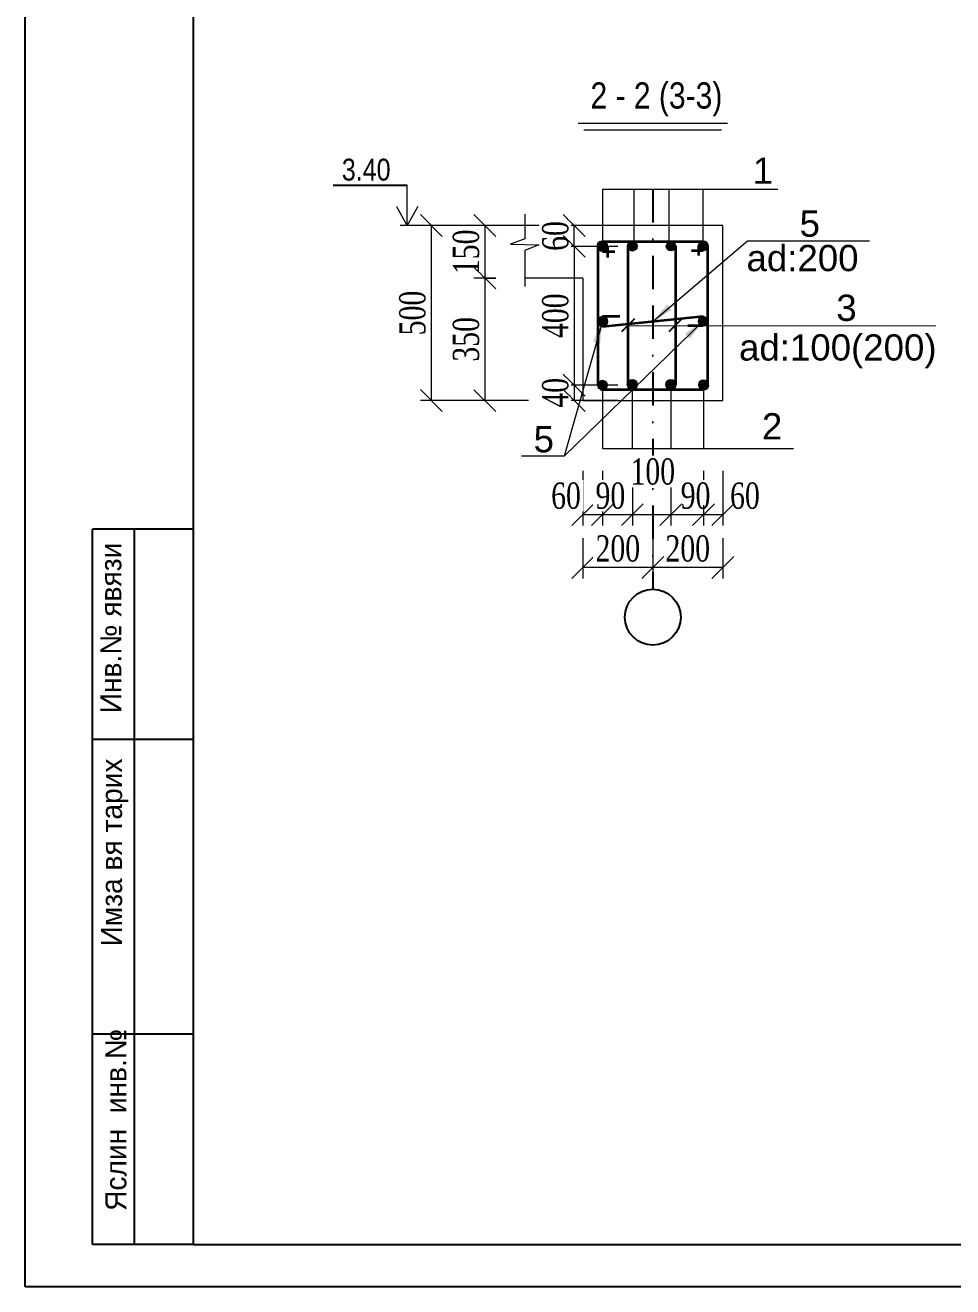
# Model space of a CAD drawing. Header units: millimetres. Extents: x -149347 to 251215, y -2929184 to -2541447.
# Drawn here: x 67574 to 78185, y -2766052 to -2751626 of the extents above; entities that cross this region are included whole.
import ezdxf

# ---------------------------------------------------------------- set-up
doc = ezdxf.new("R2010")
doc.units = ezdxf.units.MM
doc.linetypes.add('DASHDOTX2', pattern=[50.8, 25.4, -12.7, 0, -12.7])
doc.layers.add('APS_MADEIRA', color=35, linetype='Continuous', lineweight=15)
doc.styles.add('400', font='times.ttf', dxfattribs={"width": 0.75, "height": 300})
doc.styles.add('Arial', font='arial.ttf')
doc.styles.add('CP_ATTR', font='A3TI(LA).TTF')
doc.styles.add('style1', font='A3TI(LA).TTF', dxfattribs={"height": 400})
doc.styles.add('style6', font='ARIALN.TTF', dxfattribs={"height": 300})
doc.styles.add('Times New  Roman', font='times.ttf')
doc.styles.add('yazitipi', font='ARIALN.TTF')
doc.dimstyles.new('DIM_100', dxfattribs={"dimscale": 100, "dimtxt": 250, "dimasz": 2.5, "dimexe": 1.25, "dimexo": 0.625, "dimtad": 1, "dimdec": 0, "dimtxsty": 'style1', "dimblk": 'OBLIQUE', "dimcen": 2.5, "dimdle": 1.25, "dimclrd": 251, "dimclre": 251, "dimaunit": 1, "dimadec": 3, "dimazin": 0, "dimtfac": 1, "dimtdec": 0, "dimtmove": 1, "dimatfit": 3, "dimfxl": 1.25, "dimlwd": 5, "dimlwe": 5, "dimarcsym": 0})
doc.dimstyles.new('sevda', dxfattribs={"dimscale": 100, "dimtxt": 2.8, "dimasz": 2.5, "dimexe": 1.25, "dimexo": 0.625, "dimtad": 1, "dimtxsty": 'yazitipi', "dimblk": 'OBLIQUE', "dimcen": 2.5, "dimclrd": 253, "dimclre": 253, "dimclrt": 73, "dimaunit": 1, "dimadec": 3, "dimazin": 0, "dimtfac": 1, "dimtmove": 1, "dimatfit": 3, "dimfxl": 1, "dimlwd": 9, "dimlwe": 9, "dimarcsym": 0})
doc.dimstyles.new('tebriz', dxfattribs={"dimtxt": 280, "dimasz": 150, "dimexe": 150, "dimexo": 0.625, "dimgap": 65, "dimtad": 1, "dimdec": 0, "dimdsep": 32, "dimtxsty": 'Times New  Roman', "dimblk": 'OBLIQUE', "dimcen": 0, "dimdle": 150, "dimclrd": 7, "dimclre": 256, "dimclrt": 256, "dimadec": 0, "dimazin": 0, "dimtfac": 1, "dimtdec": 0, "dimtmove": 0, "dimatfit": 3, "dimldrblk": 'OBLIQUE', "dimfxl": 1, "dimtolj": 1, "dimlwd": 15, "dimlwe": 9, "dimarcsym": 0})

# ---------------------------------------------------------------- blocks, each defined once
blk = doc.blocks.new('mekteb')
at = {"color": 0, "lineweight": 25}
for p, q in [((99643, -1849866), (99643, -1821466)), ((139843, -1849866), (99643, -1849866))]:
    blk.add_line(p, q, dxfattribs=at)
at = {"color": 0, "lineweight": 25, "ltscale": 15}
for q in [(101643, -1821966), (139343, -1849366)]:
    blk.add_line((101643, -1849366), q, dxfattribs=at)
at = {"lineweight": 25, "ltscale": 0.25}
for p, q in [((100443, -1849366), (100443, -1840866)), ((100943, -1849367), (100943, -1840866))]:
    blk.add_line(p, q, dxfattribs=at)
at = {"lineweight": 25}
for p, q in [((101643, -1840866), (100443, -1840866)), ((101645, -1843366), (100445, -1843366)), ((101645, -1846866), (100445, -1846866)), ((101643, -1849366), (100443, -1849366))]:
    blk.add_line(p, q, dxfattribs=at)
at = {"lineweight": 25, "char_height": 250.01, "width": 5960.07, "attachment_point": 1, "rotation": 90, "style": 'CP_ATTR'}
for s, insert in [('\\pt3143;Инв.№ явязи', (100535, -1843053)), ('\\pt3143;Имза вя тарих', (100544, -1845823)), ('\\pt3143;Яслин  инв.№', (100595, -1848965))]:
    blk.add_mtext(s, dxfattribs=dict(at, insert=insert))
blk = doc.blocks.new('_Oblique')
at = {"color": 0, "linetype": 'ByBlock', "lineweight": -2}
blk.add_line((-0.5, -0.5), (0.5, 0.5), dxfattribs=at)
blk = doc.blocks.new('*D778')
at = {"color": 251, "lineweight": 5, "ltscale": 50, "transparency": 16777216}
for p, q in [((74000, -2754155), (73729, -2754155)), ((74354, -2755741), (73729, -2755741))]:
    blk.add_line(p, q, dxfattribs=at)
at = {"color": 251, "linetype": 'ByBlock', "lineweight": 5, "ltscale": 50, "transparency": 16777216}
blk.add_line((73854, -2754154), (73854, -2755742), dxfattribs=at)
at = {"layer": 'Defpoints', "color": 0, "lineweight": 15, "ltscale": 50, "transparency": 16777216}
for p in [(74063, -2754155), (73854, -2755741), (75086, -2755741)]:
    blk.add_point(p, dxfattribs=at)
at = {"color": 251, "lineweight": 5, "ltscale": 50, "transparency": 16777216, "xscale": 250, "yscale": 250, "zscale": 250}
for p, rotation in [((73854, -2754155), 90), ((73854, -2755741), 270)]:
    blk.add_blockref('_Oblique', p, dxfattribs=dict(at, rotation=rotation))
at = {"color": 0, "lineweight": 15, "ltscale": 50, "transparency": 16777216, "insert": (73639, -2754948), "char_height": 300, "attachment_point": 5, "rotation": 90, "style": '400', "bg_fill": 3, "box_fill_scale": 1.1, "bg_fill_color": 9, "bg_fill_true_color": 13158600, "bg_fill_transparency": 0}
blk.add_mtext('400', dxfattribs=at)
blk = doc.blocks.new('*D779')
at = {"color": 251, "lineweight": 5, "ltscale": 50, "transparency": 16777216}
for p, q in [((74354, -2753917), (73729, -2753917)), ((74354, -2754155), (73729, -2754155))]:
    blk.add_line(p, q, dxfattribs=at)
at = {"color": 251, "linetype": 'ByBlock', "lineweight": 5, "ltscale": 50, "transparency": 16777216}
blk.add_line((73854, -2754156), (73854, -2753916), dxfattribs=at)
at = {"layer": 'Defpoints', "color": 0, "lineweight": 15, "ltscale": 50, "transparency": 16777216}
for p in [(75046, -2753917), (75096, -2754155)]:
    blk.add_point(p, dxfattribs=at)
at = {"color": 0, "lineweight": 15, "ltscale": 50, "transparency": 16777216, "insert": (73639, -2754036), "char_height": 300, "attachment_point": 5, "rotation": 90, "style": '400', "bg_fill": 3, "box_fill_scale": 1.1, "bg_fill_color": 9, "bg_fill_true_color": 13158600, "bg_fill_transparency": 0}
blk.add_mtext('60', dxfattribs=at)
at = {"layer": 'Defpoints', "color": 0, "lineweight": 15, "ltscale": 50, "transparency": 16777216}
blk.add_point((73854, -2753917), dxfattribs=at)
at = {"color": 251, "lineweight": 5, "ltscale": 50, "transparency": 16777216, "xscale": 250, "yscale": 250, "zscale": 250}
for p, rotation in [((73854, -2753917), 90), ((73854, -2754155), 270)]:
    blk.add_blockref('_Oblique', p, dxfattribs=dict(at, rotation=rotation))
blk = doc.blocks.new('*D780')
at = {"color": 251, "lineweight": 5, "ltscale": 50, "transparency": 16777216}
for p, q in [((73938, -2755741), (73729, -2755741)), ((74354, -2755917), (73729, -2755917))]:
    blk.add_line(p, q, dxfattribs=at)
at = {"color": 251, "linetype": 'ByBlock', "lineweight": 5, "ltscale": 50, "transparency": 16777216}
blk.add_line((73854, -2755739), (73854, -2755918), dxfattribs=at)
at = {"layer": 'Defpoints', "color": 0, "lineweight": 15, "ltscale": 50, "transparency": 16777216}
for p in [(74000, -2755741), (75553, -2755917)]:
    blk.add_point(p, dxfattribs=at)
at = {"color": 0, "lineweight": 15, "ltscale": 50, "transparency": 16777216, "insert": (73639, -2755829), "char_height": 300, "attachment_point": 5, "rotation": 90, "style": '400', "bg_fill": 3, "box_fill_scale": 1.1, "bg_fill_color": 9, "bg_fill_true_color": 13158600, "bg_fill_transparency": 0}
blk.add_mtext('40', dxfattribs=at)
at = {"layer": 'Defpoints', "color": 0, "lineweight": 15, "ltscale": 50, "transparency": 16777216}
blk.add_point((73854, -2755917), dxfattribs=at)
at = {"color": 251, "lineweight": 5, "ltscale": 50, "transparency": 16777216, "xscale": 250, "yscale": 250, "zscale": 250}
for p, rotation in [((73854, -2755741), 90), ((73854, -2755917), 270)]:
    blk.add_blockref('_Oblique', p, dxfattribs=dict(at, rotation=rotation))
blk = doc.blocks.new('*D781')
at = {"color": 251, "lineweight": 5, "ltscale": 50, "transparency": 16777216}
for p, q in [((73224, -2753917), (72707, -2753917)), ((72953, -2754517), (72707, -2754517))]:
    blk.add_line(p, q, dxfattribs=at)
at = {"color": 251, "linetype": 'ByBlock', "lineweight": 5, "ltscale": 50, "transparency": 16777216}
blk.add_line((72832, -2753916), (72832, -2754518), dxfattribs=at)
at = {"layer": 'Defpoints', "color": 0, "lineweight": 15, "ltscale": 50, "transparency": 16777216}
for p in [(73286, -2753917), (73015, -2754517)]:
    blk.add_point(p, dxfattribs=at)
at = {"color": 251, "lineweight": 5, "ltscale": 50, "transparency": 16777216, "xscale": 250, "yscale": 250, "zscale": 250}
for p, rotation in [((72832, -2753917), 90), ((72832, -2754517), 270)]:
    blk.add_blockref('_Oblique', p, dxfattribs=dict(at, rotation=rotation))
at = {"color": 0, "lineweight": 15, "ltscale": 50, "transparency": 16777216, "insert": (72617, -2754217), "char_height": 300, "attachment_point": 5, "rotation": 90, "style": '400', "bg_fill": 3, "box_fill_scale": 1.1, "bg_fill_color": 9, "bg_fill_true_color": 13158600, "bg_fill_transparency": 0}
blk.add_mtext('1{\\fTimes New Roman|b0|i0|c238|p18;5}0', dxfattribs=at)
at = {"layer": 'Defpoints', "color": 0, "lineweight": 15, "ltscale": 50, "transparency": 16777216}
blk.add_point((72832, -2754517), dxfattribs=at)
blk = doc.blocks.new('*D782')
at = {"color": 251, "linetype": 'ByBlock', "lineweight": 5, "ltscale": 50, "transparency": 16777216}
blk.add_line((72832, -2754516), (72832, -2755920), dxfattribs=at)
at = {"color": 251, "lineweight": 5, "ltscale": 50, "transparency": 16777216}
for p, q in [((72832, -2754517), (72957, -2754517)), ((73332, -2755919), (72707, -2755919))]:
    blk.add_line(p, q, dxfattribs=at)
at = {"layer": 'Defpoints', "color": 0, "lineweight": 15, "ltscale": 50, "transparency": 16777216}
for p in [(72832, -2754517), (72832, -2755919), (74436, -2755919)]:
    blk.add_point(p, dxfattribs=at)
at = {"color": 251, "lineweight": 5, "ltscale": 50, "transparency": 16777216, "xscale": 250, "yscale": 250, "zscale": 250}
for p, rotation in [((72832, -2754517), 90), ((72832, -2755919), 270)]:
    blk.add_blockref('_Oblique', p, dxfattribs=dict(at, rotation=rotation))
at = {"color": 0, "lineweight": 15, "ltscale": 50, "transparency": 16777216, "insert": (72617, -2755218), "char_height": 300, "attachment_point": 5, "rotation": 90, "style": '400', "bg_fill": 3, "box_fill_scale": 1.1, "bg_fill_color": 9, "bg_fill_true_color": 13158600, "bg_fill_transparency": 0}
blk.add_mtext('3{\\fTimes New Roman|b0|i0|c238|p18;5}0', dxfattribs=at)
blk = doc.blocks.new('*D783')
at = {"color": 251, "lineweight": 5, "ltscale": 50, "transparency": 16777216}
for p, q in [((72219, -2753917), (72094, -2753917)), ((72719, -2755917), (72094, -2755917))]:
    blk.add_line(p, q, dxfattribs=at)
at = {"color": 251, "linetype": 'ByBlock', "lineweight": 5, "ltscale": 50, "transparency": 16777216}
blk.add_line((72219, -2753916), (72219, -2755919), dxfattribs=at)
at = {"layer": 'Defpoints', "color": 0, "lineweight": 15, "ltscale": 50, "transparency": 16777216}
for p in [(72273, -2753917), (72219, -2755917), (72882, -2755917)]:
    blk.add_point(p, dxfattribs=at)
at = {"color": 251, "lineweight": 5, "ltscale": 50, "transparency": 16777216, "xscale": 250, "yscale": 250, "zscale": 250}
for p, rotation in [((72219, -2753917), 90), ((72219, -2755917), 270)]:
    blk.add_blockref('_Oblique', p, dxfattribs=dict(at, rotation=rotation))
at = {"color": 0, "lineweight": 15, "ltscale": 50, "transparency": 16777216, "insert": (72004, -2754917), "char_height": 300, "attachment_point": 5, "rotation": 90, "style": '400', "bg_fill": 3, "box_fill_scale": 1.1, "bg_fill_color": 9, "bg_fill_true_color": 13158600, "bg_fill_transparency": 0}
blk.add_mtext('500', dxfattribs=at)
blk = doc.blocks.new('*D784')
at = {"color": 251, "lineweight": 5, "ltscale": 50, "transparency": 16777216}
for p, q in [((73953, -2756722), (73953, -2757347)), ((74177, -2756722), (74177, -2757347))]:
    blk.add_line(p, q, dxfattribs=at)
at = {"color": 251, "linetype": 'ByBlock', "lineweight": 5, "ltscale": 50, "transparency": 16777216}
blk.add_line((73952, -2757222), (74179, -2757222), dxfattribs=at)
at = {"layer": 'Defpoints', "color": 0, "lineweight": 15, "ltscale": 50, "transparency": 16777216}
for p in [(74177, -2755966), (73953, -2756143), (74177, -2757222)]:
    blk.add_point(p, dxfattribs=at)
at = {"color": 251, "lineweight": 5, "ltscale": 50, "transparency": 16777216, "xscale": 250, "yscale": 250, "zscale": 250}
blk.add_blockref('_Oblique', (74177, -2757222), dxfattribs=at)
at = {"color": 0, "lineweight": 15, "ltscale": 50, "transparency": 16777216, "insert": (73760, -2757007), "char_height": 300, "attachment_point": 5, "style": '400', "bg_fill": 3, "box_fill_scale": 1.1, "bg_fill_color": 9, "bg_fill_true_color": 13158600, "bg_fill_transparency": 0}
blk.add_mtext('60', dxfattribs=at)
at = {"color": 251, "lineweight": 5, "ltscale": 50, "transparency": 16777216, "xscale": 250, "yscale": 250, "zscale": 250, "rotation": 180}
blk.add_blockref('_Oblique', (73953, -2757222), dxfattribs=at)
blk = doc.blocks.new('*D785')
at = {"color": 251, "lineweight": 5, "ltscale": 50, "transparency": 16777216}
for p, q in [((74519, -2756722), (74519, -2757347)), ((74177, -2757135), (74177, -2757347))]:
    blk.add_line(p, q, dxfattribs=at)
at = {"color": 251, "linetype": 'ByBlock', "lineweight": 5, "ltscale": 50, "transparency": 16777216}
blk.add_line((74176, -2757222), (74520, -2757222), dxfattribs=at)
at = {"layer": 'Defpoints', "color": 0, "lineweight": 15, "ltscale": 50, "transparency": 16777216}
blk.add_point((74519, -2755959), dxfattribs=at)
at = {"color": 0, "lineweight": 15, "ltscale": 50, "transparency": 16777216, "insert": (74268, -2757007), "char_height": 300, "attachment_point": 5, "style": '400', "bg_fill": 3, "box_fill_scale": 1.1, "bg_fill_color": 9, "bg_fill_true_color": 13158600, "bg_fill_transparency": 0}
blk.add_mtext('90', dxfattribs=at)
at = {"layer": 'Defpoints', "color": 0, "lineweight": 15, "ltscale": 50, "transparency": 16777216}
for p in [(74177, -2757072), (74519, -2757222)]:
    blk.add_point(p, dxfattribs=at)
at = {"color": 251, "lineweight": 5, "ltscale": 50, "transparency": 16777216, "xscale": 250, "yscale": 250, "zscale": 250, "rotation": 180}
blk.add_blockref('_Oblique', (74177, -2757222), dxfattribs=at)
at = {"color": 251, "lineweight": 5, "ltscale": 50, "transparency": 16777216, "xscale": 250, "yscale": 250, "zscale": 250}
blk.add_blockref('_Oblique', (74519, -2757222), dxfattribs=at)
blk = doc.blocks.new('*D786')
at = {"color": 251, "lineweight": 5, "ltscale": 50, "transparency": 16777216}
for p, q in [((74960, -2756722), (74960, -2757347)), ((74519, -2756988), (74519, -2757347))]:
    blk.add_line(p, q, dxfattribs=at)
at = {"color": 251, "linetype": 'ByBlock', "lineweight": 5, "ltscale": 50, "transparency": 16777216}
blk.add_line((74517, -2757222), (74961, -2757222), dxfattribs=at)
at = {"layer": 'Defpoints', "color": 0, "lineweight": 15, "ltscale": 50, "transparency": 16777216}
for p in [(74960, -2755843), (74960, -2757222)]:
    blk.add_point(p, dxfattribs=at)
at = {"color": 251, "lineweight": 5, "ltscale": 50, "transparency": 16777216, "xscale": 250, "yscale": 250, "zscale": 250, "rotation": 180}
blk.add_blockref('_Oblique', (74519, -2757222), dxfattribs=at)
at = {"color": 251, "lineweight": 5, "ltscale": 50, "transparency": 16777216, "xscale": 250, "yscale": 250, "zscale": 250}
blk.add_blockref('_Oblique', (74960, -2757222), dxfattribs=at)
at = {"color": 0, "lineweight": 15, "ltscale": 50, "transparency": 16777216, "insert": (74753, -2756731), "char_height": 300, "attachment_point": 5, "style": '400', "bg_fill": 3, "box_fill_scale": 1.1, "bg_fill_color": 9, "bg_fill_true_color": 13158600, "bg_fill_transparency": 0}
blk.add_mtext('100', dxfattribs=at)
at = {"layer": 'Defpoints', "color": 0, "lineweight": 15, "ltscale": 50, "transparency": 16777216}
blk.add_point((74519, -2756925), dxfattribs=at)
blk = doc.blocks.new('*D787')
at = {"color": 251, "lineweight": 5, "ltscale": 50, "transparency": 16777216}
for p, q in [((75333, -2756722), (75333, -2757347)), ((74960, -2757053), (74960, -2757347))]:
    blk.add_line(p, q, dxfattribs=at)
at = {"color": 251, "linetype": 'ByBlock', "lineweight": 5, "ltscale": 50, "transparency": 16777216}
blk.add_line((74959, -2757222), (75334, -2757222), dxfattribs=at)
at = {"layer": 'Defpoints', "color": 0, "lineweight": 15, "ltscale": 50, "transparency": 16777216}
for p in [(75333, -2755962), (74960, -2756990)]:
    blk.add_point(p, dxfattribs=at)
at = {"color": 0, "lineweight": 15, "ltscale": 50, "transparency": 16777216, "insert": (75242, -2757007), "char_height": 300, "attachment_point": 5, "style": '400', "bg_fill": 3, "box_fill_scale": 1.1, "bg_fill_color": 9, "bg_fill_true_color": 13158600, "bg_fill_transparency": 0}
blk.add_mtext('90', dxfattribs=at)
at = {"layer": 'Defpoints', "color": 0, "lineweight": 15, "ltscale": 50, "transparency": 16777216}
blk.add_point((75333, -2757222), dxfattribs=at)
at = {"color": 251, "lineweight": 5, "ltscale": 50, "transparency": 16777216, "xscale": 250, "yscale": 250, "zscale": 250, "rotation": 180}
blk.add_blockref('_Oblique', (74960, -2757222), dxfattribs=at)
at = {"color": 251, "lineweight": 5, "ltscale": 50, "transparency": 16777216, "xscale": 250, "yscale": 250, "zscale": 250}
blk.add_blockref('_Oblique', (75333, -2757222), dxfattribs=at)
blk = doc.blocks.new('*D788')
at = {"color": 251, "lineweight": 5, "ltscale": 50, "transparency": 16777216}
for p, q in [((75553, -2756722), (75553, -2757347)), ((75333, -2757114), (75333, -2757347))]:
    blk.add_line(p, q, dxfattribs=at)
at = {"color": 251, "linetype": 'ByBlock', "lineweight": 5, "ltscale": 50, "transparency": 16777216}
blk.add_line((75331, -2757222), (75554, -2757222), dxfattribs=at)
at = {"layer": 'Defpoints', "color": 0, "lineweight": 15, "ltscale": 50, "transparency": 16777216}
for p in [(75553, -2756143), (75333, -2757051)]:
    blk.add_point(p, dxfattribs=at)
at = {"color": 251, "lineweight": 5, "ltscale": 50, "transparency": 16777216, "xscale": 250, "yscale": 250, "zscale": 250, "rotation": 180}
blk.add_blockref('_Oblique', (75333, -2757222), dxfattribs=at)
at = {"color": 0, "lineweight": 15, "ltscale": 50, "transparency": 16777216, "insert": (75807, -2757007), "char_height": 300, "attachment_point": 5, "style": '400', "bg_fill": 3, "box_fill_scale": 1.1, "bg_fill_color": 9, "bg_fill_true_color": 13158600, "bg_fill_transparency": 0}
blk.add_mtext('60', dxfattribs=at)
at = {"layer": 'Defpoints', "color": 0, "lineweight": 15, "ltscale": 50, "transparency": 16777216}
blk.add_point((75553, -2757222), dxfattribs=at)
at = {"color": 251, "lineweight": 5, "ltscale": 50, "transparency": 16777216, "xscale": 250, "yscale": 250, "zscale": 250}
blk.add_blockref('_Oblique', (75553, -2757222), dxfattribs=at)
blk = doc.blocks.new('*D789')
at = {"color": 251, "lineweight": 5, "ltscale": 50, "transparency": 16777216}
for p, q in [((74753, -2757490), (74753, -2757951)), ((75553, -2757490), (75553, -2757951))]:
    blk.add_line(p, q, dxfattribs=at)
at = {"color": 251, "linetype": 'ByBlock', "lineweight": 5, "ltscale": 50, "transparency": 16777216}
blk.add_line((75554, -2757826), (74752, -2757826), dxfattribs=at)
at = {"layer": 'Defpoints', "color": 0, "lineweight": 15, "ltscale": 50, "transparency": 16777216}
for p in [(74753, -2757428), (75553, -2757428), (74753, -2757826)]:
    blk.add_point(p, dxfattribs=at)
at = {"color": 251, "lineweight": 5, "ltscale": 50, "transparency": 16777216, "xscale": 250, "yscale": 250, "zscale": 250, "rotation": 180}
blk.add_blockref('_Oblique', (74753, -2757826), dxfattribs=at)
at = {"color": 251, "lineweight": 5, "ltscale": 50, "transparency": 16777216, "xscale": 250, "yscale": 250, "zscale": 250}
blk.add_blockref('_Oblique', (75553, -2757826), dxfattribs=at)
at = {"color": 0, "lineweight": 15, "ltscale": 50, "transparency": 16777216, "insert": (75153, -2757611), "char_height": 300, "attachment_point": 5, "style": '400', "bg_fill": 3, "box_fill_scale": 1.1, "bg_fill_color": 9, "bg_fill_true_color": 13158600, "bg_fill_transparency": 0}
blk.add_mtext('200', dxfattribs=at)
blk = doc.blocks.new('*D777')
at = {"color": 251, "lineweight": 5, "ltscale": 50, "transparency": 16777216}
for p, q in [((73953, -2757490), (73953, -2757951)), ((74753, -2757490), (74753, -2757951))]:
    blk.add_line(p, q, dxfattribs=at)
at = {"color": 251, "linetype": 'ByBlock', "lineweight": 5, "ltscale": 50, "transparency": 16777216}
blk.add_line((74754, -2757826), (73952, -2757826), dxfattribs=at)
at = {"layer": 'Defpoints', "color": 0, "lineweight": 15, "ltscale": 50, "transparency": 16777216}
for p in [(73953, -2757428), (74753, -2757428), (73953, -2757826)]:
    blk.add_point(p, dxfattribs=at)
at = {"color": 251, "lineweight": 5, "ltscale": 50, "transparency": 16777216, "xscale": 250, "yscale": 250, "zscale": 250, "rotation": 180}
blk.add_blockref('_Oblique', (73953, -2757826), dxfattribs=at)
at = {"color": 251, "lineweight": 5, "ltscale": 50, "transparency": 16777216, "xscale": 250, "yscale": 250, "zscale": 250}
blk.add_blockref('_Oblique', (74753, -2757826), dxfattribs=at)
at = {"color": 0, "lineweight": 15, "ltscale": 50, "transparency": 16777216, "insert": (74353, -2757611), "char_height": 300, "attachment_point": 5, "style": '400', "bg_fill": 3, "box_fill_scale": 1.1, "bg_fill_color": 9, "bg_fill_true_color": 13158600, "bg_fill_transparency": 0}
blk.add_mtext('200', dxfattribs=at)

msp = doc.modelspace()

# ---------------------------------------------------------------- hatches: boundary and pattern name
at = {"lineweight": 15, "ltscale": 15}
h = msp.add_hatch(color=7, dxfattribs=at)
h.dxf.hatch_style = 1
edge = h.paths.add_edge_path()
edge.add_arc((74177.39917, -2754155.05697), 57.78531, 0, 360)
h = msp.add_hatch(color=7, dxfattribs=at)
h.dxf.hatch_style = 1
edge = h.paths.add_edge_path()
edge.add_arc((74519.56749, -2754153.19159), 54.7577, 0, 360)
h = msp.add_hatch(color=7, dxfattribs=at)
h.dxf.hatch_style = 1
edge = h.paths.add_edge_path()
edge.add_arc((74961.21374, -2754153.19159), 53.67568, 0, 360)
h = msp.add_hatch(color=7, dxfattribs=at)
h.dxf.hatch_style = 1
edge = h.paths.add_edge_path()
edge.add_arc((75328.45696, -2754151.74277), 54.4711, 0, 360)
h = msp.add_hatch(color=7, dxfattribs=at)
h.dxf.hatch_style = 1
edge = h.paths.add_edge_path()
edge.add_arc((75328.45696, -2755009.01778), 54.4711, 0, 360)
h = msp.add_hatch(color=7, dxfattribs=at)
h.dxf.hatch_style = 1
edge = h.paths.add_edge_path()
edge.add_arc((74177.39917, -2755740.63999), 54.4711, 0, 360)
h = msp.add_hatch(color=7, dxfattribs=at)
h.dxf.hatch_style = 1
edge = h.paths.add_edge_path()
edge.add_arc((74518.58745, -2755733.8991), 57.1346, 0, 360)
h = msp.add_hatch(color=7, dxfattribs=at)
h.dxf.hatch_style = 1
edge = h.paths.add_edge_path()
edge.add_arc((74960.2337, -2755733.8991), 57.1346, 0, 360)
h = msp.add_hatch(color=7, dxfattribs=at)
h.dxf.hatch_style = 1
edge = h.paths.add_edge_path()
edge.add_arc((75332.59784, -2755736.5626), 54.4711, 0, 360)

# ---------------------------------------------------------------- linework, layer by layer
at = {"lineweight": 9}
for p, q in [((73897.93189, -2752745.59562), (75607.92425, -2752745.59562)), ((73965.60723, -2752820.633), (75540.24891, -2752820.633))]:
    msp.add_line(p, q, dxfattribs=at)
at = {"color": 7}
msp.add_line((71096.08129, -2753456.02383), (71944.43629, -2753456.02383), dxfattribs=at)
at = {"color": 252, "linetype": 'DASHDOTX2', "ltscale": 15, "true_color": 0xa97986}
for p, q in [((74752.92807, -2753500.73043), (74752.92807, -2754830.46402)), ((74752.92807, -2754830.46402), (74752.92807, -2758074.60061))]:
    msp.add_line(p, q, dxfattribs=at)
at = {"color": 7, "lineweight": 15, "ltscale": 15}
for p, q in [((73952.92807, -2753917.23137), (73289.7572, -2753917.23137)), ((75552.92807, -2753917.23137), (73952.92807, -2753917.23137)), ((75552.92807, -2754830.46402), (75552.92807, -2753917.23137)), ((73952.92807, -2754517.23137), (73952.92807, -2754830.46402)), ((73952.92807, -2754830.46402), (73952.92807, -2755917.23137)), ((75552.92807, -2755917.23137), (75552.92807, -2754830.46402)), ((73952.92807, -2755917.23137), (75552.92807, -2755917.23137))]:
    msp.add_line(p, q, dxfattribs=at)
at = {"color": 7, "lineweight": 35, "ltscale": 15}
for p, q in [((74122.92807, -2754135.76863), (74122.92807, -2754830.46402)), ((74234.91231, -2754149.45512), (74234.91231, -2754283.33742)), ((74469.17378, -2754153.19159), (74469.17378, -2754830.46402)), ((75011.60746, -2754153.19159), (75011.60746, -2754830.46402)), ((75274.66871, -2754143.14483), (75274.66871, -2754258.17544)), ((75382.92807, -2754830.46402), (75382.92807, -2754155.05697)), ((74177.39905, -2754212.84228), (74319.11997, -2754212.84228)), ((75328.45696, -2754206.21388), (75194.59626, -2754206.21388)), ((74122.92807, -2754830.46402), (74122.92807, -2755740.63999)), ((74469.17378, -2754830.46402), (74469.17378, -2755738.7746)), ((75011.60746, -2754830.46402), (75011.60746, -2755738.7746)), ((75382.92807, -2755740.63999), (75382.92807, -2754830.46402)), ((74156.72129, -2755791.0337), (75332.59784, -2755791.0337))]:
    msp.add_line(p, q, dxfattribs=at)
at = {"color": 7, "lineweight": 15, "ltscale": 15}
msp.add_lwpolyline([(73288.39369, -2753785.38554), (73288.39369, -2754070.07725), (73126.67085, -2754128.06602), (73448.98789, -2754135.56955), (73288.39369, -2754203.14306), (73288.39369, -2754615.49161)], dxfattribs=at)
for centre, radius in [((74177.39917, -2754155.05697), 57.78531), ((74519.56749, -2754153.19159), 54.7577), ((74961.21374, -2754153.19159), 53.67568), ((75328.45696, -2754151.74277), 54.4711), ((75328.45696, -2755009.01778), 54.4711), ((74177.39917, -2755740.63999), 54.4711), ((74518.58745, -2755733.8991), 57.1346), ((74960.2337, -2755733.8991), 57.1346), ((75332.59784, -2755736.5626), 54.4711)]:
    msp.add_circle(centre, radius, dxfattribs=at)
msp.add_circle((74752.92807, -2758394.60061), 320)
at = {"layer": 'APS_MADEIRA', "color": 7, "lineweight": 9, "ltscale": 25}
for p, q in [((74181.8465, -2754135.61362), (74181.8465, -2753500.73043)), ((74181.8465, -2753500.73043), (76183.50057, -2753500.73043)), ((74539.71523, -2754136.60465), (74539.71523, -2753500.73043)), ((74941.35858, -2754137.68666), (74941.35858, -2753500.73043)), ((75328.45696, -2754138.75641), (75328.45696, -2753500.73043)), ((74177.39917, -2755795.11109), (74177.39917, -2756467.60704)), ((74518.58745, -2755791.0337), (74518.58745, -2756463.52964)), ((74960.23387, -2755791.0337), (74960.23387, -2756463.52964)), ((75332.59784, -2755791.0337), (75332.59784, -2756463.52964)), ((74177.39917, -2756467.60704), (76361.0258, -2756467.60704))]:
    msp.add_line(p, q, dxfattribs=at)
at = {"layer": 'APS_MADEIRA', "color": 7, "lineweight": 15, "ltscale": 25}
for p, q in [((73574.27039, -2753915.98137), (71863.91449, -2753915.98137)), ((75328.45696, -2754097.27167), (75328.45696, -2754097.27165))]:
    msp.add_line(p, q, dxfattribs=at)
at = {"layer": 'APS_MADEIRA', "color": 7, "lineweight": 30, "ltscale": 25}
for centre, radius, start, end in [((74177.39917, -2754155.05697), 57.78531, 90, 180), ((75328.45696, -2754151.74277), 54.4711, 0, 90), ((75332.59784, -2755736.5626), 54.4711, 270, 0)]:
    msp.add_arc(centre, radius, start, end, dxfattribs=at)

# ---------------------------------------------------------------- block references
at = {"lineweight": 15, "xscale": 0.962501317234829, "yscale": 0.962501317234829, "zscale": 0.962501317234829}
msp.add_blockref('mekteb', (-28332.96186, -985552.9981), dxfattribs=at)

# ---------------------------------------------------------------- texts
at = {"insert": (72606.47595, -2752278.90923), "char_height": 300, "width": 7294.1167988, "attachment_point": 1, "style": 'style6'}
msp.add_mtext('              {\\fArial Narrow|b0|i0|c238|p34; 2 }-{\\fArial Narrow|b0|i0|c238|p34; 2} {\\fArial Narrow|b0|i0|c238|p34;(3-3) }', dxfattribs=at)
at = {"lineweight": 9, "insert": (71195.55036, -2753152.22178), "char_height": 250, "width": 23109.777632, "attachment_point": 1, "style": 'style6'}
msp.add_mtext('3.{\\fArial Narrow|b0|i0|c238|p34;40}', dxfattribs=at)
at = {"layer": 'APS_MADEIRA', "color": 7, "lineweight": 9, "ltscale": 25, "style": 'Arial'}
for s, p in [('ad:200', (75824.94005, -2754438.30028)), ('ad:100(200)', (75739.11746, -2755460.19322))]:
    msp.add_text(s, height=300, dxfattribs=at).set_placement(p)
at = {"layer": 'APS_MADEIRA', "color": 7, "lineweight": 9, "ltscale": 25, "char_height": 300, "attachment_point": 1, "style": 'Arial'}
for s, insert in [('  \\P1', (75895.27103, -2752638.9855)), ('5', (76432.03333, -2753744.27778)), ('3', (76852.14404, -2754707.04625)), (' \\P 2', (75885.11969, -2755561.93395))]:
    msp.add_mtext_dynamic_manual_height_columns(s, width=488.0335854, gutter_width=12.5, heights=[0], dxfattribs=dict(at, insert=insert))

# ---------------------------------------------------------------- next in the draw order: dimensions: what is measured, and where the dimension line sits
at = {"color": 7, "lineweight": 15, "ltscale": 50}
for base, p1, p2, text, picture, middle in [((72832.4207, -2754517.23137), (73286.42008, -2753917.23137), (73015.12725, -2754517.23137), '1{\\fTimes New Roman|b0|i0|c238|p18;5}0', '*D781', (72617.32517, -2754217.23137)), ((73854.02854, -2755740.70192), (74062.9637, -2754155.05697), (75085.86036, -2755740.70192), '400', '*D778', (73638.93301, -2754947.87944))]:
    dim = msp.add_linear_dim(base=base, p1=p1, p2=p2, angle=90, text=text, dimstyle='DIM_100', override={"dimscale": 1, "dimtxt": 300, "dimasz": 250, "dimexe": 125, "dimexo": 62.5, "dimgap": 62.5, "dimtxsty": '400', "dimcen": 250, "dimfxl": 500, "dimfxlon": 1, "dimtfill": 1, "dimtfillclr": 256, "dimarcsym": 1}, dxfattribs=at)
    dim.commit()
    dim.dimension.update_dxf_attribs({"geometry": picture, "text_midpoint": middle})

# ---------------------------------------------------------------- next in the draw order: linework, layer by layer
at = {"color": 7, "lineweight": 35, "ltscale": 15}
msp.add_lwpolyline([(75328.45696, -2755063.48888), (75153.86376, -2755063.48888)], dxfattribs=at)

# ---------------------------------------------------------------- next in the draw order: dimensions: what is measured, and where the dimension line sits
at = {"color": 7, "lineweight": 15, "ltscale": 50}
for base, p1, p2, text, picture, middle in [((73854.02854, -2753917.23137), (75095.86036, -2754155.05697), (75045.66115, -2753917.23137), '60', '*D779', (73854.02854, -2754036.14417)), ((73854.02854, -2755917.23137), (74000.4637, -2755740.70192), (75552.92807, -2755917.23137), '40', '*D780', (73854.02854, -2755828.99761))]:
    dim = msp.add_linear_dim(base=base, p1=p1, p2=p2, angle=90, text=text, dimstyle='DIM_100', override={"dimscale": 1, "dimtxt": 300, "dimasz": 250, "dimexe": 125, "dimexo": 62.5, "dimgap": 62.5, "dimtxsty": '400', "dimcen": 250, "dimfxl": 500, "dimfxlon": 1, "dimtfill": 1, "dimtfillclr": 256, "dimarcsym": 1}, dxfattribs=at)
    dim.commit()
    dim.dimension.update_dxf_attribs({"geometry": picture, "text_midpoint": middle, "dimtype": 160})

# ---------------------------------------------------------------- next in the draw order: leaders
at = {"color": 2, "lineweight": 15, "ltscale": 15}
msp.add_leader([(75011.60746, -2755058.61928), (77991.08381, -2755063.8315)], dimstyle='tebriz', dxfattribs=at)

# ---------------------------------------------------------------- next in the draw order: linework, layer by layer
at = {"color": 7, "lineweight": 35, "ltscale": 15}
msp.add_line((74177.39917, -2754097.27167), (75328.45696, -2754097.27167), dxfattribs=at)

# ---------------------------------------------------------------- next in the draw order: dimensions: what is measured, and where the dimension line sits
at = {"color": 7, "lineweight": 15, "ltscale": 50}
dim = msp.add_linear_dim(base=(72832.4207, -2755918.5433), p1=(72832.4207, -2754517.23137), p2=(74436.23245, -2755918.5433), angle=90, text='3{\\fTimes New Roman|b0|i0|c238|p18;5}0', dimstyle='DIM_100', override={"dimscale": 1, "dimtxt": 300, "dimasz": 250, "dimexe": 125, "dimexo": 62.5, "dimgap": 62.5, "dimtxsty": '400', "dimcen": 250, "dimfxl": 500, "dimfxlon": 1, "dimtfill": 1, "dimtfillclr": 256, "dimarcsym": 1}, dxfattribs=at)
dim.commit()
dim.dimension.update_dxf_attribs({"geometry": '*D782', "text_midpoint": (72617.32517, -2755217.88733)})

# ---------------------------------------------------------------- next in the draw order: leaders
at = {"color": 1, "lineweight": 15, "ltscale": 15}
msp.add_leader([(74752.92807, -2755012.33198), (75835.64756, -2754092.33142), (77231.11218, -2754092.33142)], dimstyle='sevda', override={"dimgap": 0.625, "dimtad": 0}, dxfattribs=at)

# ---------------------------------------------------------------- next in the draw order: hatches: boundary and pattern name
at = {"lineweight": 15, "ltscale": 15}
h = msp.add_hatch(color=7, dxfattribs=at)
h.dxf.hatch_style = 1
edge = h.paths.add_edge_path()
edge.add_arc((74177.39917, -2755012.33198), 57.78531, 0, 360)

# ---------------------------------------------------------------- next in the draw order: linework, layer by layer
at = {"color": 7, "lineweight": 15, "ltscale": 15}
msp.add_line((73952.92807, -2754517.23137), (73289.7572, -2754517.23137), dxfattribs=at)
at = {"color": 7, "lineweight": 35, "ltscale": 15}
for points in [[(74177.39917, -2755070.11729), (75328.45696, -2754954.54668)], [(74177.39917, -2754954.54668), (74376.99866, -2754954.54668)]]:
    msp.add_lwpolyline(points, dxfattribs=at)
at = {"color": 7, "lineweight": 15, "ltscale": 15}
msp.add_circle((74177.39917, -2755012.33198), 57.78531, dxfattribs=at)

# ---------------------------------------------------------------- next in the draw order: dimensions: what is measured, and where the dimension line sits
at = {"color": 7, "lineweight": 15, "ltscale": 50}
dim = msp.add_linear_dim(base=(72219.15265, -2755917.2933), p1=(72272.96148, -2753917.2933), p2=(72882.17746, -2755917.2933), angle=90, text='500', dimstyle='DIM_100', override={"dimscale": 1, "dimtxt": 300, "dimasz": 250, "dimexe": 125, "dimexo": 62.5, "dimgap": 62.5, "dimtxsty": '400', "dimcen": 250, "dimfxl": 500, "dimfxlon": 1, "dimtfill": 1, "dimtfillclr": 256, "dimarcsym": 1}, dxfattribs=at)
dim.commit()
dim.dimension.update_dxf_attribs({"geometry": '*D783', "text_midpoint": (72004.05712, -2754917.2933)})
dim = msp.add_linear_dim(base=(74177.39917, -2757222.20767), p1=(73952.92807, -2756142.82543), p2=(74177.39917, -2755966.23404), text='60', dimstyle='DIM_100', override={"dimscale": 1, "dimtxt": 300, "dimasz": 250, "dimexe": 125, "dimexo": 62.5, "dimgap": 62.5, "dimtxsty": '400', "dimcen": 250, "dimfxl": 500, "dimfxlon": 1, "dimtfill": 1, "dimtfillclr": 256, "dimarcsym": 1}, dxfattribs=at)
dim.commit()
dim.dimension.update_dxf_attribs({"geometry": '*D784', "text_midpoint": (73760.26326, -2757222.20767), "dimtype": 160})

# ---------------------------------------------------------------- next in the draw order: leaders
at = {"color": 2, "lineweight": 15, "ltscale": 15}
msp.add_leader([(74469.17378, -2755058.61928), (77991.08381, -2755063.8315)], dimstyle='tebriz', dxfattribs=at)

# ---------------------------------------------------------------- next in the draw order: linework, layer by layer
at = {"color": 7, "lineweight": 15}
for points in [[(71944.43629, -2753915.98137), (71944.43629, -2753456.02383)], [(72065.43281, -2753698.60257), (71944.43629, -2753915.98137), (71825.48164, -2753702.27094)]]:
    msp.add_lwpolyline(points, dxfattribs=at)

# ---------------------------------------------------------------- next in the draw order: texts
at = {"layer": 'APS_MADEIRA', "color": 7, "lineweight": 9, "ltscale": 25, "insert": (73389.35248, -2756209.66669), "char_height": 300, "attachment_point": 1, "style": 'Arial'}
msp.add_mtext_dynamic_manual_height_columns('{\\fArial|b0|i0|c238|p34;5}', width=488.0335854, gutter_width=12.5, heights=[0], dxfattribs=at)

# ---------------------------------------------------------------- next in the draw order: dimensions: what is measured, and where the dimension line sits
at = {"color": 7, "lineweight": 15, "ltscale": 50}
dim = msp.add_linear_dim(base=(74518.58745, -2757222.20767), p1=(74177.39917, -2757072.03537), p2=(74518.58745, -2755959.49315), text='90', dimstyle='DIM_100', override={"dimscale": 1, "dimtxt": 300, "dimasz": 250, "dimexe": 125, "dimexo": 62.5, "dimgap": 62.5, "dimtxsty": '400', "dimcen": 250, "dimfxl": 500, "dimfxlon": 1, "dimtfill": 1, "dimtfillclr": 256, "dimarcsym": 1}, dxfattribs=at)
dim.commit()
dim.dimension.update_dxf_attribs({"geometry": '*D785', "text_midpoint": (74267.61888, -2757222.20767), "dimtype": 160})

# ---------------------------------------------------------------- next in the draw order: dimensions: what is measured, and where the dimension line sits
dim = msp.add_linear_dim(base=(74960.2337, -2757222.20767), p1=(74518.58745, -2756925.29017), p2=(74960.2337, -2755843.34649), text='100', dimstyle='DIM_100', override={"dimscale": 1, "dimtxt": 300, "dimasz": 250, "dimexe": 125, "dimexo": 62.5, "dimgap": 62.5, "dimtxsty": '400', "dimcen": 250, "dimfxl": 500, "dimfxlon": 1, "dimtfill": 1, "dimtfillclr": 256, "dimarcsym": 1}, dxfattribs=at)
dim.commit()
dim.dimension.update_dxf_attribs({"geometry": '*D786', "text_midpoint": (74752.92807, -2756945.95596), "dimtype": 160})

# ---------------------------------------------------------------- next in the draw order: leaders
at = {"color": 1, "lineweight": 15, "ltscale": 15}
msp.add_leader([(74177.39917, -2755012.33198), (73738.42245, -2756553.44089), (73249.3107, -2756553.44089)], dimstyle='sevda', override={"dimgap": 0.625, "dimtad": 0}, dxfattribs=at)

# ---------------------------------------------------------------- next in the draw order: dimensions: what is measured, and where the dimension line sits
at = {"color": 7, "lineweight": 15, "ltscale": 50}
dim = msp.add_linear_dim(base=(75332.59784, -2757222.20767), p1=(74960.2337, -2756990.09505), p2=(75332.59784, -2755962.15665), text='90', dimstyle='DIM_100', override={"dimscale": 1, "dimtxt": 300, "dimasz": 250, "dimexe": 125, "dimexo": 62.5, "dimgap": 62.5, "dimtxsty": '400', "dimcen": 250, "dimfxl": 500, "dimfxlon": 1, "dimtfill": 1, "dimtfillclr": 256, "dimarcsym": 1}, dxfattribs=at)
dim.commit()
dim.dimension.update_dxf_attribs({"geometry": '*D787', "text_midpoint": (75242.12074, -2757222.20767), "dimtype": 160})

# ---------------------------------------------------------------- next in the draw order: dimensions: what is measured, and where the dimension line sits
dim = msp.add_linear_dim(base=(75552.92807, -2757222.20767), p1=(75332.59784, -2757051.0017), p2=(75552.92807, -2756142.82543), text='60', dimstyle='DIM_100', override={"dimscale": 1, "dimtxt": 300, "dimasz": 250, "dimexe": 125, "dimexo": 62.5, "dimgap": 62.5, "dimtxsty": '400', "dimcen": 250, "dimfxl": 500, "dimfxlon": 1, "dimtfill": 1, "dimtfillclr": 256, "dimarcsym": 1}, dxfattribs=at)
dim.commit()
dim.dimension.update_dxf_attribs({"geometry": '*D788', "text_midpoint": (75806.62151, -2757222.20767), "dimtype": 160})

# ---------------------------------------------------------------- next in the draw order: dimensions: what is measured, and where the dimension line sits
dim = msp.add_linear_dim(base=(74752.92807, -2757825.70436), p1=(75552.92807, -2757427.77329), p2=(74752.92807, -2757427.77329), angle=180, text='200', dimstyle='DIM_100', override={"dimscale": 1, "dimtxt": 300, "dimasz": 250, "dimexe": 125, "dimexo": 62.5, "dimgap": 62.5, "dimtxsty": '400', "dimcen": 250, "dimfxl": 500, "dimfxlon": 1, "dimtfill": 1, "dimtfillclr": 256, "dimarcsym": 1}, dxfattribs=at)
dim.commit()
dim.dimension.update_dxf_attribs({"geometry": '*D789', "text_midpoint": (75152.92807, -2757610.60883)})

# ---------------------------------------------------------------- next in the draw order: leaders
at = {"color": 1, "lineweight": 15, "ltscale": 15}
msp.add_leader([(75328.45696, -2755009.01778), (73738.42245, -2756553.44089)], dimstyle='sevda', override={"dimgap": 0.625, "dimtad": 0}, dxfattribs=at)

# ---------------------------------------------------------------- next in the draw order: dimensions: what is measured, and where the dimension line sits
at = {"color": 7, "lineweight": 15, "ltscale": 50}
dim = msp.add_linear_dim(base=(73952.92807, -2757825.70436), p1=(74752.92807, -2757427.77329), p2=(73952.92807, -2757427.77329), angle=180, text='200', dimstyle='DIM_100', override={"dimscale": 1, "dimtxt": 300, "dimasz": 250, "dimexe": 125, "dimexo": 62.5, "dimgap": 62.5, "dimtxsty": '400', "dimcen": 250, "dimfxl": 500, "dimfxlon": 1, "dimtfill": 1, "dimtfillclr": 256, "dimarcsym": 1}, dxfattribs=at)
dim.commit()
dim.dimension.update_dxf_attribs({"geometry": '*D777', "text_midpoint": (74352.92807, -2757610.60883)})

doc.saveas('drawing.dxf')
